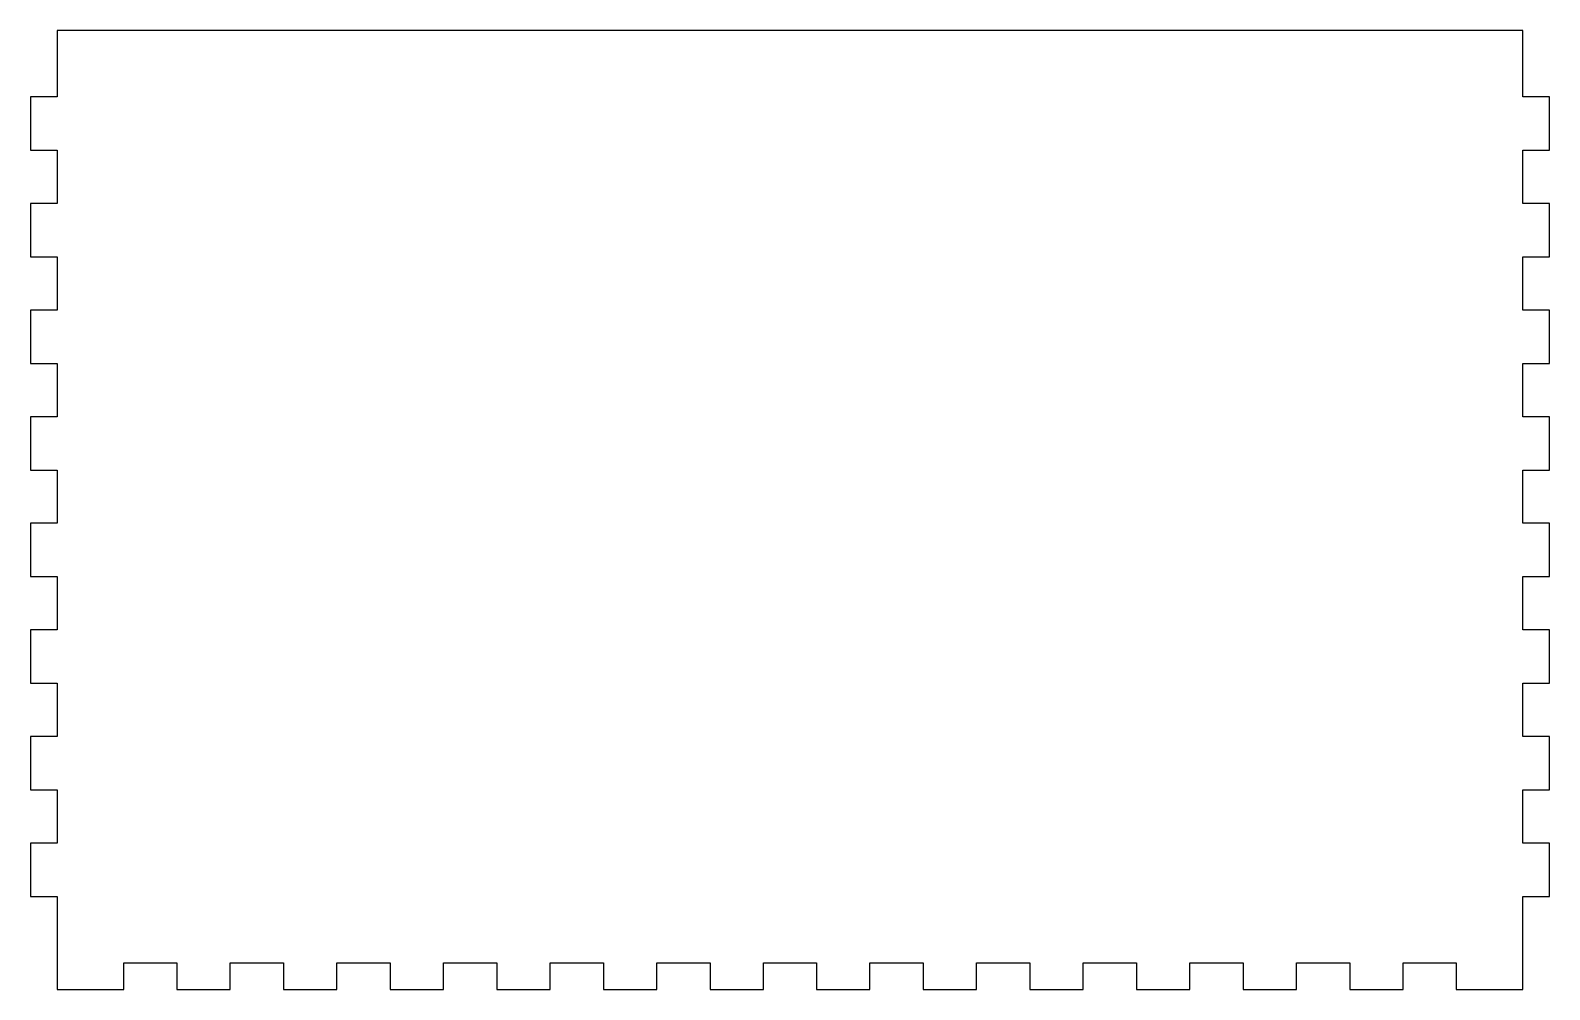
# Model space of a CAD drawing. Header units: millimetres. Extents: x -86 to 86, y -56 to 52.
import ezdxf

# ---------------------------------------------------------------- set-up
doc = ezdxf.new("R2010")
doc.units = ezdxf.units.MM
doc.layers.get('0').update_dxf_attribs({"linetype": 'CONTINUOUS'})

msp = doc.modelspace()

# ---------------------------------------------------------------- linework, layer by layer
for p, q in [((82.5, 52.5), (-82.5, 52.5)), ((-82.5, 52.5), (-82.5, 45)), ((82.5, 45), (82.5, 52.5)), ((-82.5, 45), (-85.5, 45)), ((-85.5, 45), (-85.5, 39)), ((85.5, 45), (82.5, 45)), ((85.5, 39), (85.5, 45)), ((-85.5, 39), (-82.5, 39)), ((-82.5, 39), (-82.5, 33)), ((82.5, 33), (82.5, 39)), ((82.5, 39), (85.5, 39)), ((-82.5, 33), (-85.5, 33)), ((-85.5, 33), (-85.5, 27)), ((85.5, 33), (82.5, 33)), ((85.5, 27), (85.5, 33)), ((-85.5, 27), (-82.5, 27)), ((-82.5, 27), (-82.5, 21)), ((82.5, 21), (82.5, 27)), ((82.5, 27), (85.5, 27)), ((-82.5, 21), (-85.5, 21)), ((-85.5, 21), (-85.5, 15)), ((85.5, 21), (82.5, 21)), ((85.5, 15), (85.5, 21)), ((-85.5, 15), (-82.5, 15)), ((-82.5, 15), (-82.5, 9)), ((82.5, 9), (82.5, 15)), ((82.5, 15), (85.5, 15)), ((-82.5, 9), (-85.5, 9)), ((-85.5, 9), (-85.5, 3)), ((85.5, 9), (82.5, 9)), ((85.5, 3), (85.5, 9)), ((-85.5, 3), (-82.5, 3)), ((-82.5, 3), (-82.5, -3)), ((82.5, -3), (82.5, 3)), ((82.5, 3), (85.5, 3)), ((-82.5, -3), (-85.5, -3)), ((-85.5, -3), (-85.5, -9)), ((85.5, -3), (82.5, -3)), ((85.5, -9), (85.5, -3)), ((-85.5, -9), (-82.5, -9)), ((-82.5, -9), (-82.5, -15)), ((82.5, -15), (82.5, -9)), ((82.5, -9), (85.5, -9)), ((-82.5, -15), (-85.5, -15)), ((-85.5, -15), (-85.5, -21)), ((85.5, -15), (82.5, -15)), ((85.5, -21), (85.5, -15)), ((-85.5, -21), (-82.5, -21)), ((-82.5, -21), (-82.5, -27)), ((82.5, -27), (82.5, -21)), ((82.5, -21), (85.5, -21)), ((-82.5, -27), (-85.5, -27)), ((-85.5, -27), (-85.5, -33)), ((85.5, -27), (82.5, -27)), ((85.5, -33), (85.5, -27)), ((-85.5, -33), (-82.5, -33)), ((-82.5, -33), (-82.5, -39)), ((82.5, -39), (82.5, -33)), ((82.5, -33), (85.5, -33)), ((-82.5, -39), (-85.5, -39)), ((-85.5, -39), (-85.5, -45)), ((85.5, -39), (82.5, -39)), ((85.5, -45), (85.5, -39)), ((-85.5, -45), (-82.5, -45)), ((-82.5, -45), (-82.5, -52.5)), ((82.5, -45), (85.5, -45)), ((82.5, -52.5), (82.5, -45)), ((-82.5, -52.5), (-82.5, -55.5)), ((-75, -55.5), (-75, -52.5)), ((-75, -52.5), (-69, -52.5)), ((-69, -52.5), (-69, -55.5)), ((-63, -55.5), (-63, -52.5)), ((-63, -52.5), (-57, -52.5)), ((-57, -52.5), (-57, -55.5)), ((-51, -55.5), (-51, -52.5)), ((-51, -52.5), (-45, -52.5)), ((-45, -52.5), (-45, -55.5)), ((-39, -55.5), (-39, -52.5)), ((-39, -52.5), (-33, -52.5)), ((-33, -52.5), (-33, -55.5)), ((-27, -55.5), (-27, -52.5)), ((-27, -52.5), (-21, -52.5)), ((-21, -52.5), (-21, -55.5)), ((-15, -55.5), (-15, -52.5)), ((-15, -52.5), (-9, -52.5)), ((-9, -52.5), (-9, -55.5)), ((-3, -55.5), (-3, -52.5)), ((-3, -52.5), (3, -52.5)), ((3, -52.5), (3, -55.5)), ((9, -55.5), (9, -52.5)), ((9, -52.5), (15, -52.5)), ((15, -52.5), (15, -55.5)), ((21, -55.5), (21, -52.5)), ((21, -52.5), (27, -52.5)), ((27, -52.5), (27, -55.5)), ((33, -55.5), (33, -52.5)), ((33, -52.5), (39, -52.5)), ((39, -52.5), (39, -55.5)), ((45, -55.5), (45, -52.5)), ((45, -52.5), (51, -52.5)), ((51, -52.5), (51, -55.5)), ((57, -55.5), (57, -52.5)), ((57, -52.5), (63, -52.5)), ((63, -52.5), (63, -55.5)), ((69, -55.5), (69, -52.5)), ((69, -52.5), (75, -52.5)), ((75, -52.5), (75, -55.5)), ((82.5, -55.5), (82.5, -52.5)), ((-82.5, -55.5), (-75, -55.5)), ((-69, -55.5), (-63, -55.5)), ((-57, -55.5), (-51, -55.5)), ((-45, -55.5), (-39, -55.5)), ((-33, -55.5), (-27, -55.5)), ((-21, -55.5), (-15, -55.5)), ((-9, -55.5), (-3, -55.5)), ((3, -55.5), (9, -55.5)), ((15, -55.5), (21, -55.5)), ((27, -55.5), (33, -55.5)), ((39, -55.5), (45, -55.5)), ((51, -55.5), (57, -55.5)), ((63, -55.5), (69, -55.5)), ((75, -55.5), (82.5, -55.5))]:
    msp.add_line(p, q)

doc.saveas('drawing.dxf')
